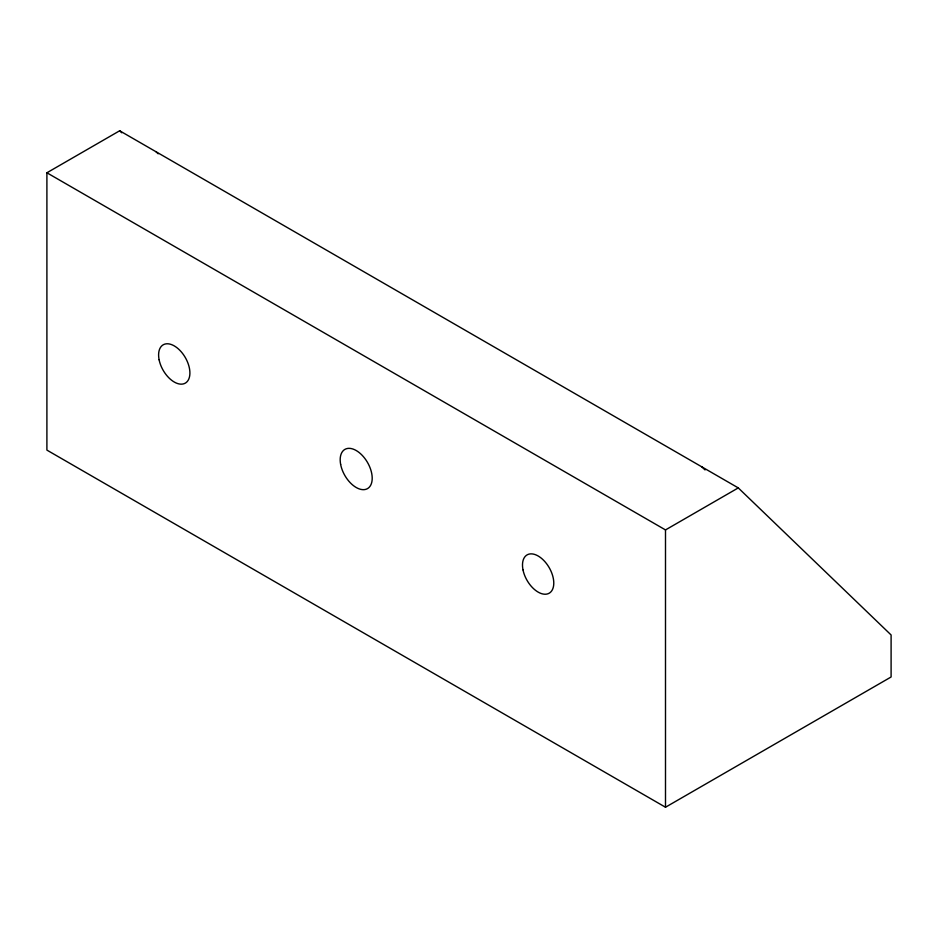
<?xml version="1.0" encoding="UTF-8"?>
<svg xmlns="http://www.w3.org/2000/svg" width="938" height="938" viewBox="0 0 938 938"><rect width="100%" height="100%" fill="white"/><g stroke="black" fill="none" stroke-linecap="round" stroke-linejoin="round"><path stroke-width="1.41" d="M46.9 172.78L119.677 130.769L738.276 487.901L891.1 634.967L891.1 676.99L665.499 807.231L46.9 450.099L46.9 172.78L665.499 529.923L738.276 487.901M701.882 466.901L705.048 469.938M156.06 151.768L158.17 153.797M119.677 130.769L121.788 132.797M665.499 529.923L665.499 807.231M159.108 359.758A22.125 12.78 60 0 0 185.232 383.173A22.125 12.78 60 0 0 178.419 348.948A22.125 12.78 60 0 0 159.108 359.758M522.994 569.835A22.125 12.78 60 0 0 549.117 593.25A22.125 12.78 60 0 0 542.305 559.036A22.125 12.78 60 0 0 522.994 569.835M340.635 464.38A22.641 13.073 60 0 0 367.25 488.757A22.641 13.073 60 0 0 360.696 453.863A22.641 13.073 60 0 0 340.635 464.38"/></g></svg>
